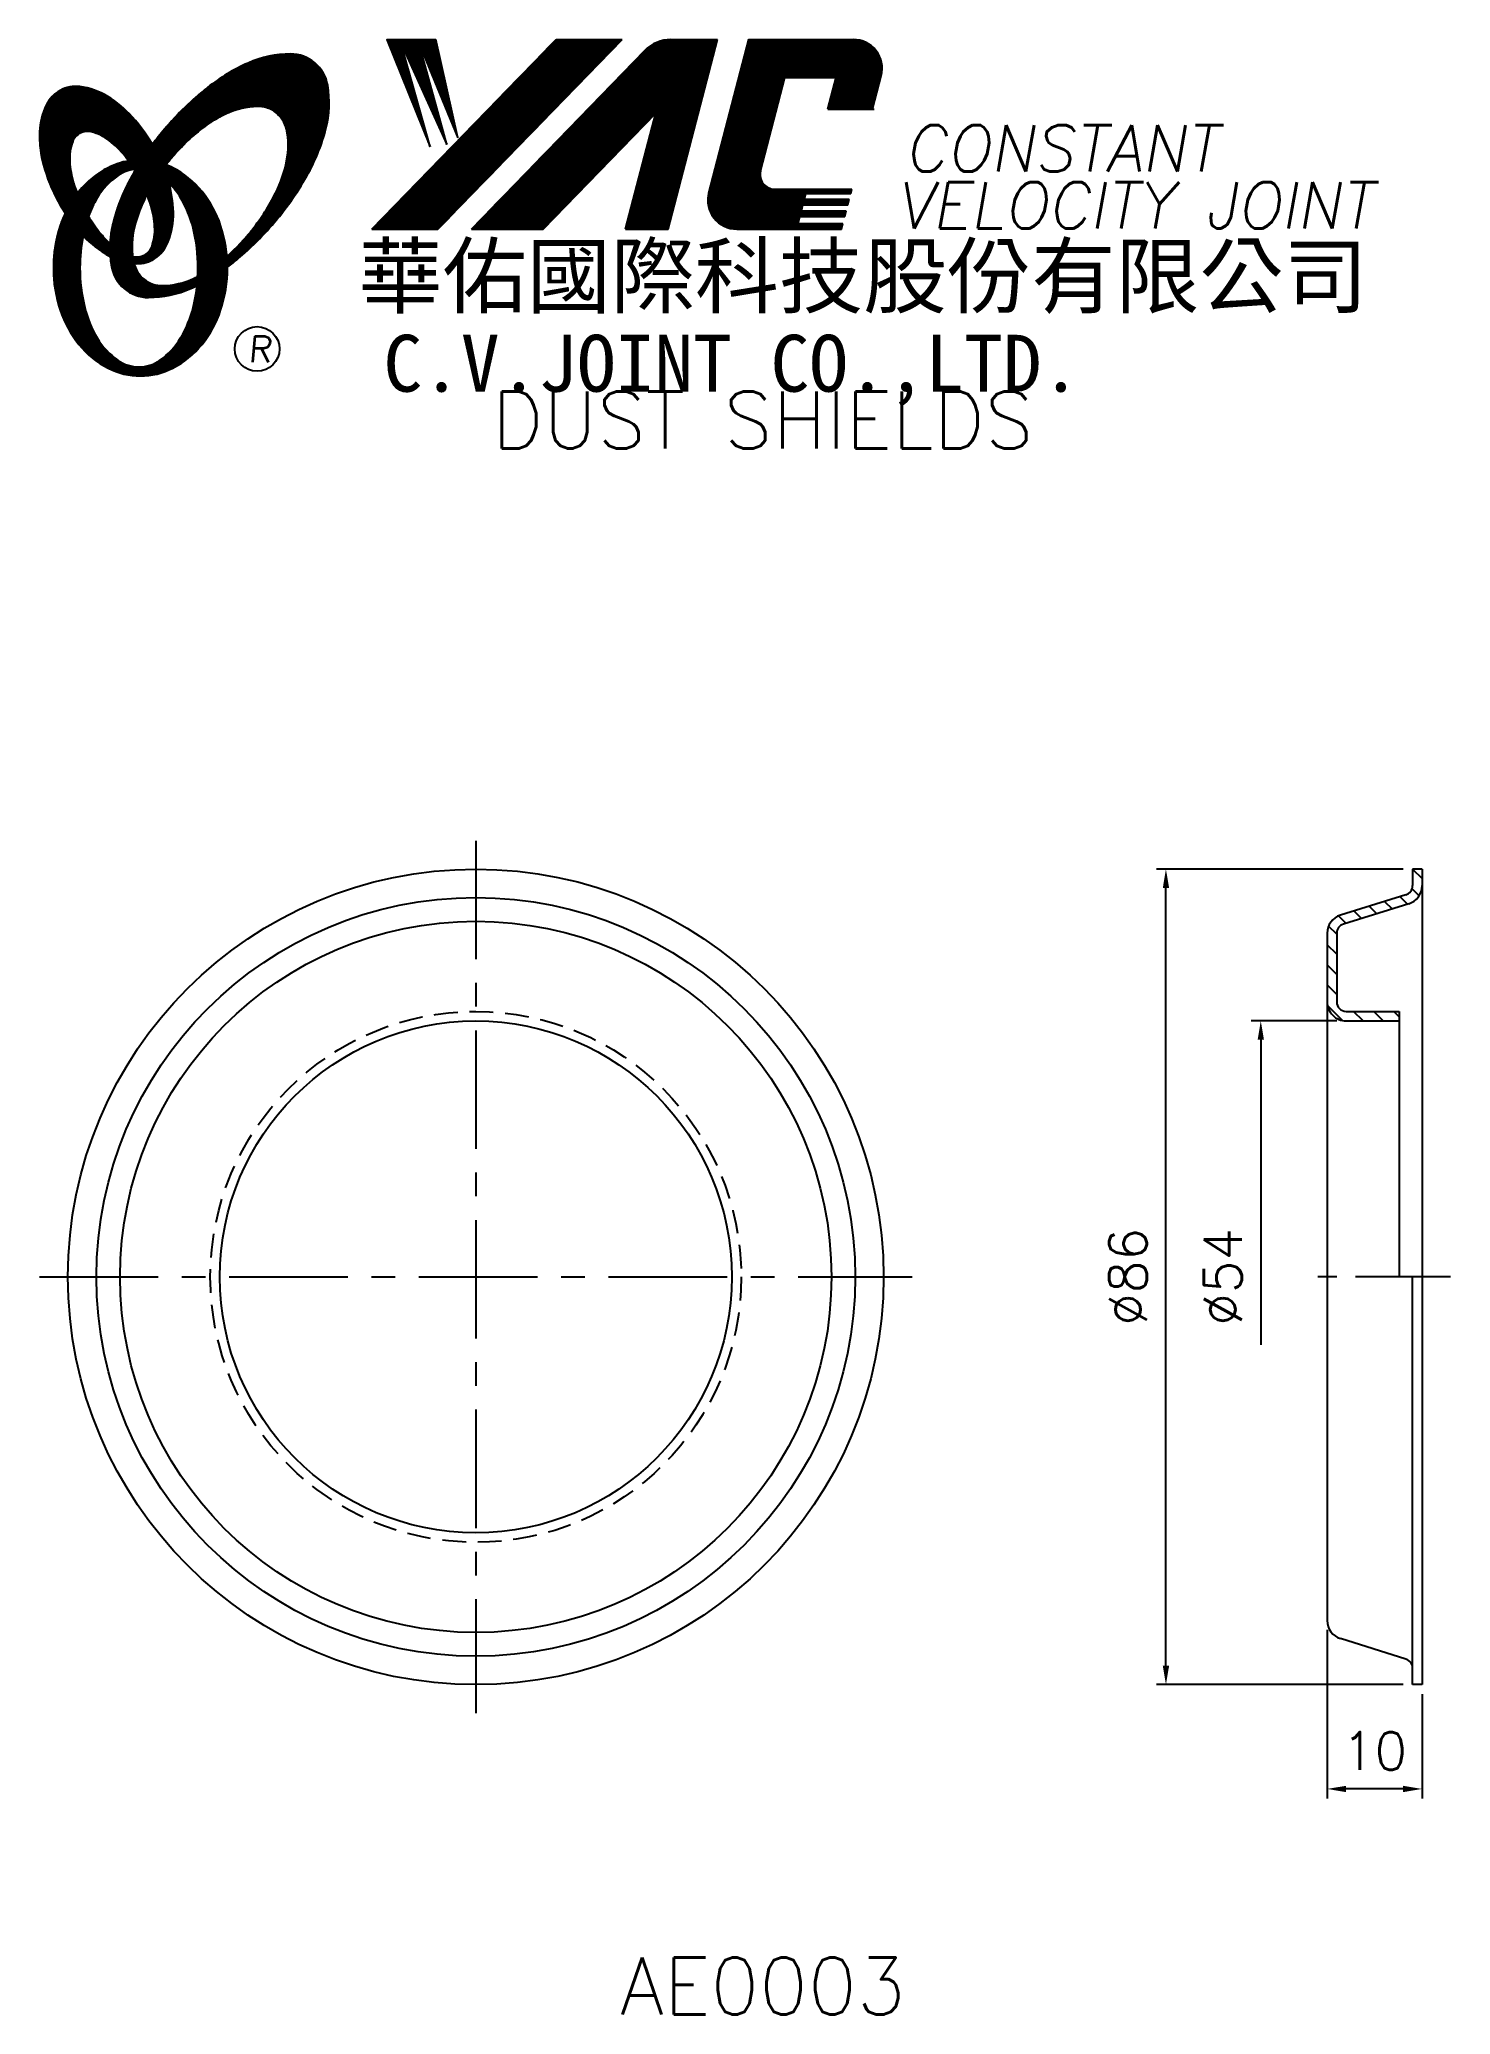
# Model space of a CAD drawing. Extents: x 563 to 712, y 310 to 518.
import ezdxf
from ezdxf.enums import TextEntityAlignment as Align

# ---------------------------------------------------------------- set-up
doc = ezdxf.new("R2010")
doc.units = 0
doc.header["$LTSCALE"] = 10
doc.header["$MEASUREMENT"] = 0
doc.linetypes.add('CENTER', pattern=[2, 1.25, -0.25, 0.25, -0.25])
doc.linetypes.add('HIDDEN', pattern=[0.375, 0.25, -0.125])
doc.layers.get('0').update_dxf_attribs({"linetype": 'CONTINUOUS'})
doc.layers.get('DEFPOINTS').update_dxf_attribs({"linetype": 'CONTINUOUS'})
doc.layers.add('4', color=7, linetype='CONTINUOUS')
doc.styles.add('CHINA', font='KAIU.TTF')
doc.styles.add('ITALICC', font='simplex.shx')
doc.dimstyles.new('STANDARD$0', dxfattribs={"dimtxt": 4, "dimasz": 2, "dimexe": 1, "dimexo": 1, "dimgap": 2, "dimtad": 1, "dimdec": 4, "dimzin": 10, "dimtxsty": 'ITALICC', "dimcen": 2, "dimclrd": 5, "dimclre": 5, "dimclrt": 18, "dimaunit": 1, "dimazin": 3, "dimtp": 0.1, "dimtfac": 0.7, "dimtdec": 4, "dimtmove": 0, "dimatfit": 3, "dimtolj": 1, "dimtzin": 10})
pattern_1 = [(45, (632.640107, 274.465885), (-0.00727476112, 0.00727476112), [])]
pattern_2 = [(45, (464.049562, 310.770295), (-0.00883883476, 0.00883883476), [])]

# ---------------------------------------------------------------- blocks, each defined once
blk = doc.blocks.new('*D4')
at = {"color": 5, "linetype": 'BYBLOCK'}
for p, q in [((699.86, 414.71), (690.85, 414.71)), ((691.85, 412.71), (691.85, 380.56))]:
    blk.add_line(p, q, dxfattribs=at)
blk.add_solid([(691.52, 412.71), (692.19, 412.71), (691.85, 414.71)], dxfattribs=at)
at = {"layer": 'DEFPOINTS', "color": 0, "linetype": 'BYBLOCK'}
for p in [(691.85, 414.71), (700.86, 414.71), (698.85, 360.71)]:
    blk.add_point(p, dxfattribs=at)
at = {"color": 18, "linetype": 'BYBLOCK', "insert": (687.85, 387.71), "char_height": 4, "attachment_point": 5, "rotation": 90, "style": 'ITALICC'}
blk.add_mtext('\\A1;∅54', dxfattribs=at)
blk = doc.blocks.new('*D5')
at = {"color": 5, "linetype": 'BYBLOCK'}
for p, q in [((706.85, 430.71), (680.85, 430.71)), ((681.85, 346.71), (681.85, 428.71)), ((706.85, 344.71), (680.85, 344.71))]:
    blk.add_line(p, q, dxfattribs=at)
for points in [[(681.52, 428.71), (682.19, 428.71), (681.85, 430.71)], [(681.52, 346.71), (682.19, 346.71), (681.85, 344.71)]]:
    blk.add_solid(points, dxfattribs=at)
at = {"layer": 'DEFPOINTS', "color": 0, "linetype": 'BYBLOCK'}
for p in [(681.85, 430.71), (707.85, 430.71), (707.85, 344.71)]:
    blk.add_point(p, dxfattribs=at)
at = {"color": 18, "linetype": 'BYBLOCK', "insert": (677.85, 387.71), "char_height": 4, "attachment_point": 5, "rotation": 90, "style": 'ITALICC'}
blk.add_mtext('\\A1;∅86', dxfattribs=at)
blk = doc.blocks.new('*D6')
at = {"color": 5, "linetype": 'BYBLOCK'}
for p, q in [((698.85, 350.47), (698.85, 332.71)), ((708.85, 343.71), (708.85, 332.71)), ((706.85, 333.71), (700.85, 333.71))]:
    blk.add_line(p, q, dxfattribs=at)
for points in [[(700.85, 334.04), (700.85, 333.37), (698.85, 333.71)], [(706.85, 334.04), (706.85, 333.37), (708.85, 333.71)]]:
    blk.add_solid(points, dxfattribs=at)
at = {"layer": 'DEFPOINTS', "color": 0, "linetype": 'BYBLOCK'}
for p in [(698.85, 351.47), (708.85, 344.71), (698.85, 333.71)]:
    blk.add_point(p, dxfattribs=at)
at = {"color": 18, "linetype": 'BYBLOCK', "insert": (703.85, 337.71), "char_height": 4, "attachment_point": 5, "style": 'ITALICC'}
blk.add_mtext('\\A1;10', dxfattribs=at)

msp = doc.modelspace()

# ---------------------------------------------------------------- hatches: boundary and pattern name
at = {"layer": '4', "linetype": 'CONTINUOUS'}
h = msp.add_hatch(dxfattribs=at)
h.set_pattern_fill('ANSI31', color=5, scale=0.082305, style=0)
h.set_pattern_definition([(45, (464.049562, 310.770295), (-0.00727476112, 0.00727476112), [])])
h.paths.add_polyline_path([(586.08503, 511.1388, -0.172879177), (588.02651, 510.48023, -0.172879177), (589.1138, 508.74218, -0.104527385), (589.14158, 505.41399, -0.065680101), (587.97205, 502.01203, -0.051823203), (585.53163, 498.16964, -0.044272532), (582.85666, 495.34331, -0.020203161), (582.91024, 494.20539, 0.006517006), (583.31479, 494.51747, 0.049863361), (587.86822, 498.93053, 0.049863361), (591.45786, 504.1577, 0.063682799), (593.2789, 508.78504, 0.103597411), (593.4682, 513.36901, 0.177892575), (592.11959, 515.73929, 0.177892575), (589.5572, 516.67262, 0.103597411), (585.0694, 515.71957, 0.063682799), (580.81166, 513.1505, 0.049863361), (576.25823, 508.73744, 0.016070017), (574.98753, 507.13112, -0.007061632), (575.23482, 506.69409, -0.031648676), (576.1874, 504.65752, -0.008069351), (576.61931, 505.22183, -0.051823203), (579.79768, 508.48028, -0.065680101), (582.83961, 510.40064, -0.104527385)])
h.paths.add_polyline_path([(573.00936, 497.97748, -0.065680101), (574.17889, 501.37944, -0.006063428), (574.42283, 501.85445, 0.027613469), (573.696, 503.44252, 0.017011252), (573.16258, 504.3775, 0.007829282), (572.66859, 503.51027, 0.063682799), (570.84755, 498.88293, 0.103597411), (570.65825, 494.29895, 0.177892575), (572.00686, 491.92868, 0.177892575), (574.56925, 490.99535, 0.103597411), (579.05705, 491.94839, 0.008811776), (579.68402, 492.23847, 0.013922709), (579.76134, 493.20828, -0.009086703), (579.31133, 492.99084, -0.104527385), (576.06591, 492.25267, -0.172879177), (574.12443, 492.91124, -0.172879177), (573.03714, 494.64929, -0.104527385)])
h = msp.add_hatch(dxfattribs=at)
h.set_pattern_fill('ANSI31', color=5, scale=0.1, style=0)
h.set_pattern_definition(pattern_2)
h.paths.add_polyline_path([(624.50827, 518.20128), (617.55096, 518.20128), (598.13435, 498.19752), (605.09166, 498.19752)])
h.paths.add_polyline_path([(628.05516, 510.43571), (624.87478, 498.19752), (629.35577, 498.19752), (634.5542, 518.20128), (629.65748, 518.20128, 0.202785967), (626.9234, 517.04486), (608.62927, 498.19752), (616.17619, 498.19752)])
h.paths.add_polyline_path([(641.68226, 514.20286), (647.07598, 514.20286), (646.20697, 510.85884), (650.92379, 510.85884), (651.8405, 514.38641, 0.490800957), (648.8903, 518.20128), (637.85599, 518.20128), (633.64893, 502.01239, 0.490800957), (636.59913, 498.19752), (647.63345, 498.19752), (647.7879, 498.79183), (643.07108, 498.79183), (643.26444, 499.53591), (647.98126, 499.53591), (648.13982, 500.14605), (643.423, 500.14605), (643.58424, 500.76652), (648.30106, 500.76652), (648.45725, 501.36751), (643.74043, 501.36751), (643.89723, 501.97089), (648.61405, 501.97089), (648.73078, 502.42008), (640.59103, 502.42008, -0.490800957), (639.11593, 504.32752)])
h = msp.add_hatch(dxfattribs=at)
h.set_pattern_fill('ANSI31', color=1, scale=0.1, style=0)
h.set_pattern_definition(pattern_2)
h.paths.add_polyline_path([(604.86633, 518.20128), (599.689, 518.20128), (604.25977, 506.89754), (601.19383, 517.85552), (606.02857, 507.1332), (603.08056, 517.85552), (607.20778, 507.84016)])
h = msp.add_hatch(dxfattribs=at)
h.set_pattern_fill('ANSI31', color=3, scale=0.082305, style=0)
h.set_pattern_definition(pattern_1)
h.paths.add_polyline_path([(570.28853, 512.18964, 0.106488277), (567.34665, 513.22821, 0.158297415), (565.25645, 512.83316, 0.158297415), (563.79712, 511.28547, 0.106488277), (563.08631, 508.24771, 0.071723199), (563.50435, 504.93475, 0.058080454), (565.04934, 501.11937, 0.058080454), (567.43038, 497.76157, 0.071723199), (569.99562, 495.62382, 0.020895977), (570.53581, 495.32183, -0.030777155), (570.5199, 496.69805, -0.042059526), (569.42354, 497.86081, -0.04691039), (567.80438, 500.34196, -0.04691039), (566.6761, 503.08145, -0.060581117), (566.274, 505.34351, -0.10187153), (566.58562, 507.43172, -0.185892489), (567.36571, 508.32336, -0.185892489), (568.54235, 508.46148, -0.10187153), (570.44, 507.53594, -0.060581117), (572.07683, 505.92367, -0.04691039), (573.696, 503.44252, -0.04691039), (574.82428, 500.70304, -0.060581117), (575.22638, 498.44097, -0.10187153), (574.91476, 496.35277, -0.185892489), (574.13467, 495.46112, -0.185892489), (572.95803, 495.323, -0.002013383), (572.91723, 495.33363, 0.021593804), (573.03714, 494.64929, 0.006477741), (573.05514, 494.57225, 0.14950097), (575.0277, 494.98029, 0.158297415), (576.48703, 496.52798, 0.106488277), (577.19785, 499.56575, 0.071723199), (576.7798, 502.8787, 0.058080454), (575.23482, 506.69409, 0.058080454), (572.85377, 510.05188, 0.071723199)])
h = msp.add_hatch(dxfattribs=at)
h.set_pattern_fill('ANSI31', color=1, scale=0.082305, style=0)
h.set_pattern_definition(pattern_1)
h.paths.add_polyline_path([(571.38215, 503.86619, -0.120168026), (573.07394, 504.51958, 0.016865385), (572.47418, 505.40232, 0.076648372), (570.31796, 504.6834, 0.104809576), (567.2335, 502.1703, 0.005838257), (567.06656, 501.9581, 0.028089978), (567.80438, 500.34196, 0.014237292), (568.24651, 499.55692, -0.045767751), (569.17169, 501.49376, -0.106890197)])
h.paths.add_polyline_path([(567.35078, 494.11157, -0.048711043), (567.68089, 497.49191, -0.007865741), (567.43038, 497.76157, -0.037695478), (565.79451, 499.88033, 0.03042545), (565.26918, 498.57636, 0.080710289), (564.54375, 494.11157, 0.080710289), (565.26918, 489.64678, 0.089265679), (567.2335, 486.05284, 0.104809576), (570.31796, 483.53974, 0.11926607), (573.72715, 482.7148, 0.11926607), (577.13634, 483.53974, 0.104809576), (580.2208, 486.05284, 0.089265679), (582.18512, 489.64678, 0.080710289), (582.91056, 494.11157, 0.080710289), (582.18512, 498.57636, 0.089265679), (580.2208, 502.1703, 0.104809576), (577.13634, 504.6834, 0.025513357), (576.44311, 504.99615, 0.004818181), (576.1874, 504.65752, -0.023722145), (576.72862, 503.06077, -0.065307489), (577.9638, 501.49376, -0.073950765), (579.27625, 498.29603, -0.060532391), (579.78471, 494.11157, -0.060532391), (579.27625, 489.92711, -0.073950765), (577.9638, 486.72938, -0.106890197), (575.75334, 484.35695, -0.153118262), (573.56775, 483.67157, -0.153118262), (571.38215, 484.35695, -0.106890197), (569.17169, 486.72938, -0.073950765), (567.85924, 489.92711, -0.060532391)])
h = msp.add_hatch(dxfattribs=at)
h.set_pattern_fill('ANSI31', color=5, scale=12, angle=90, style=0)
h.set_pattern_definition([(135, (463.2703, 310.4193), (-1.06066, -1.06066), [])])
h.paths.add_polyline_path([(706.45381, 414.70719), (706.45381, 415.70719), (700.85381, 415.70719, -0.414213562), (699.85381, 416.70719), (699.85381, 423.94815, -0.328038728), (700.55553, 424.90263), (707.45036, 427.05726, 0.328038728), (708.85381, 428.96622), (708.85381, 430.70719), (707.85381, 430.70719), (707.85381, 428.96622, -0.328038728), (707.15208, 428.01174), (700.25726, 425.85711, 0.328038728), (698.85381, 423.94815), (698.85381, 416.70719, 0.413946909), (700.85199, 414.70719)])

# ---------------------------------------------------------------- linework, layer by layer
at = {"layer": '4', "color": 5, "linetype": 'CONTINUOUS'}
for p, q in [((598.13435, 498.19752), (617.55096, 518.20128)), ((605.09166, 498.19752), (624.50827, 518.20128)), ((608.62927, 498.19752), (626.9234, 517.04486)), ((617.55096, 518.20128), (624.50827, 518.20128)), ((629.35577, 498.19752), (634.5542, 518.20128)), ((629.65748, 518.20128), (634.5542, 518.20128)), ((633.64893, 502.01239), (637.85599, 518.20128)), ((637.85599, 518.20128), (648.8903, 518.20128)), ((639.11593, 504.32752), (641.68226, 514.20286)), ((641.68226, 514.20286), (647.07598, 514.20286)), ((646.20697, 510.85884), (647.07598, 514.20286)), ((650.92379, 510.85884), (651.8405, 514.38641)), ((616.17619, 498.19752), (628.05516, 510.43571)), ((624.87478, 498.19752), (628.05516, 510.43571)), ((646.20697, 510.85884), (651.07422, 510.85884)), ((640.59103, 502.42008), (648.73078, 502.42008)), ((643.74043, 501.36751), (643.89723, 501.97089)), ((643.89723, 501.97089), (648.61405, 501.97089)), ((648.61405, 501.97089), (648.73078, 502.42008)), ((643.423, 500.14605), (643.58424, 500.76652)), ((643.423, 500.14605), (648.13982, 500.14605)), ((643.58424, 500.76652), (648.30106, 500.76652)), ((643.74043, 501.36751), (648.45725, 501.36751)), ((647.98126, 499.53591), (648.13982, 500.14605)), ((648.30106, 500.76652), (648.45725, 501.36751)), ((598.13435, 498.19752), (605.09166, 498.19752)), ((608.62927, 498.19752), (616.17619, 498.19752)), ((624.87478, 498.19752), (629.35577, 498.19752)), ((636.59913, 498.19752), (647.63345, 498.19752)), ((643.07108, 498.79183), (643.26444, 499.53591)), ((643.07108, 498.79183), (647.7879, 498.79183)), ((643.26444, 499.53591), (647.98126, 499.53591)), ((647.63345, 498.19752), (647.7879, 498.79183))]:
    msp.add_line(p, q, dxfattribs=at)
at = {"layer": '4', "color": 1, "linetype": 'CONTINUOUS'}
for p, q in [((599.689, 518.20128), (604.25977, 506.89754)), ((599.689, 518.20128), (604.86633, 518.20128)), ((601.19383, 517.85552), (606.02857, 507.1332)), ((604.25977, 506.89754), (601.19383, 517.85552)), ((603.08056, 517.85552), (607.20778, 507.84016)), ((606.02857, 507.1332), (603.08056, 517.85552)), ((607.20778, 507.84016), (604.86633, 518.20128))]:
    msp.add_line(p, q, dxfattribs=at)
at = {"layer": '4', "color": 5, "linetype": 'CENTER'}
for p, q in [((609.08448, 433.70719), (609.08448, 341.70719)), ((563.08448, 387.70719), (655.08448, 387.70719))]:
    msp.add_line(p, q, dxfattribs=at)
at = {"layer": '4', "color": 7, "linetype": 'CONTINUOUS'}
for p, q in [((707.85381, 430.70719), (707.85381, 428.96622)), ((708.85381, 430.70719), (707.85381, 430.70719)), ((708.85381, 430.70719), (708.85381, 344.70719)), ((707.15208, 428.01174), (700.25726, 425.85711)), ((707.45036, 427.05726), (700.55553, 424.90263)), ((698.85381, 423.94815), (698.85381, 351.46622)), ((699.85381, 423.94815), (699.85381, 416.70719)), ((700.85381, 415.70719), (706.45381, 415.70719)), ((700.85563, 414.70719), (706.45381, 414.70719)), ((706.45381, 415.70719), (706.45381, 387.80623)), ((707.85381, 344.70719), (707.85381, 387.70719)), ((707.15208, 347.40263), (700.25726, 349.55726)), ((708.85381, 344.70719), (707.85381, 344.70719))]:
    msp.add_line(p, q, dxfattribs=at)
at = {"layer": '4', "color": 5, "linetype": 'CENTER', "ltscale": 0.8}
msp.add_line((711.85381, 387.70719), (695.85381, 387.70719), dxfattribs=at)
at = {"layer": '4', "color": 5, "linetype": 'CONTINUOUS'}
for points in [[(582.91024, 494.20539, 0.006517006), (583.31479, 494.51747, 0.049863361), (587.86822, 498.93053, 0.049863361), (591.45786, 504.1577, 0.063682799), (593.2789, 508.78504, 0.103597411), (593.4682, 513.36901, 0.177892575), (592.11959, 515.73929, 0.177892575), (589.5572, 516.67262, 0.103597411), (585.0694, 515.71957, 0.063682799), (580.81166, 513.1505, 0.049863361), (576.25823, 508.73744, 0.016070017), (574.98753, 507.13112)], [(582.85666, 495.34331, 0.044272532), (585.53163, 498.16964, 0.051823203), (587.97205, 502.01203, 0.065680101), (589.14158, 505.41399, 0.104527385), (589.1138, 508.74218, 0.172879177), (588.02651, 510.48023, 0.172879177), (586.08503, 511.1388, 0.104527385), (582.83961, 510.40064, 0.065680101), (579.79768, 508.48028, 0.051823203), (576.61931, 505.22183, 0.008069351), (576.1874, 504.65752)], [(573.16258, 504.3775, 0.007829282), (572.66859, 503.51027, 0.063682799), (570.84755, 498.88293, 0.103597411), (570.65825, 494.29895, 0.177892575), (572.00686, 491.92868, 0.177892575), (574.56925, 490.99535, 0.103597411), (579.05705, 491.94839, 0.008811776), (579.68402, 492.23847, 0.008811776)], [(574.42283, 501.85445, 0.006063428), (574.17889, 501.37944, 0.065680101), (573.00936, 497.97748, 0.104527385), (573.03714, 494.64929, 0.172879177), (574.12443, 492.91124, 0.172879177), (576.06591, 492.25267, 0.104527385), (579.31133, 492.99084, 0.009086703), (579.76134, 493.20828, 0.009086703)]]:
    msp.add_lwpolyline(points, format="xyb", dxfattribs=at)
at = {"layer": '4', "color": 3, "linetype": 'CONTINUOUS'}
for points in [[(573.05514, 494.57225, 0.14950097), (575.0277, 494.98029, 0.158297415), (576.48703, 496.52798, 0.106488277), (577.19785, 499.56575, 0.071723199), (576.7798, 502.8787, 0.058080454), (575.23482, 506.69409, 0.058080454), (572.85377, 510.05188, 0.071723199), (570.28853, 512.18964, 0.106488277), (567.34665, 513.22821, 0.158297415), (565.25645, 512.83316, 0.158297415), (563.79712, 511.28547, 0.106488277), (563.08631, 508.24771, 0.071723199), (563.50435, 504.93475, 0.058080454), (565.04934, 501.11937, 0.058080454), (567.43038, 497.76157, 0.071723199), (569.99562, 495.62382, 0.020895977), (570.53581, 495.32183, 0.020895977)], [(572.91723, 495.33363, 0.002013383), (572.95803, 495.323, 0.185892489), (574.13467, 495.46112, 0.185892489), (574.91476, 496.35277, 0.10187153), (575.22638, 498.44097, 0.060581117), (574.82428, 500.70304, 0.04691039), (573.696, 503.44252, 0.04691039), (572.07683, 505.92367, 0.060581117), (570.44, 507.53594, 0.10187153), (568.54235, 508.46148, 0.185892489), (567.36571, 508.32336, 0.185892489), (566.58562, 507.43172, 0.10187153), (566.274, 505.34351, 0.060581117), (566.6761, 503.08145, 0.04691039), (567.80438, 500.34196, 0.04691039), (569.42354, 497.86081, 0.042059526), (570.5199, 496.69805, 0.042059526)]]:
    msp.add_lwpolyline(points, format="xyb", dxfattribs=at)
at = {"layer": '4', "color": 1, "linetype": 'CONTINUOUS'}
for points in [[(565.79451, 499.88033, 0.03042545), (565.26918, 498.57636, 0.080710289), (564.54375, 494.11157, 0.080710289), (565.26918, 489.64678, 0.089265679), (567.2335, 486.05284, 0.104809576), (570.31796, 483.53974, 0.11926607), (573.72715, 482.7148, 0.11926607), (577.13634, 483.53974, 0.104809576), (580.2208, 486.05284, 0.089265679), (582.18512, 489.64678, 0.080710289), (582.91056, 494.11157, 0.080710289), (582.18512, 498.57636, 0.089265679), (580.2208, 502.1703, 0.104809576), (577.13634, 504.6834, 0.025513357), (576.44311, 504.99615, 0.025513357)], [(572.47418, 505.40232, 0.076648372), (570.31796, 504.6834, 0.104809576), (567.2335, 502.1703, 0.005838257), (567.06656, 501.9581, 0.005838257)], [(573.07394, 504.51958, 0.120168026), (571.38215, 503.86619, 0.106890197), (569.17169, 501.49376, 0.045767751), (568.24651, 499.55692, 0.045767751)], [(567.68089, 497.49191, 0.048711043), (567.35078, 494.11157, 0.060532391), (567.85924, 489.92711, 0.073950765), (569.17169, 486.72938, 0.106890197), (571.38215, 484.35695, 0.153118262), (573.56775, 483.67157, 0.153118262), (575.75334, 484.35695, 0.106890197), (577.9638, 486.72938, 0.073950765), (579.27625, 489.92711, 0.060532391), (579.78471, 494.11157, 0.060532391), (579.27625, 498.29603, 0.073950765), (577.9638, 501.49376, 0.065307489), (576.72862, 503.06077)]]:
    msp.add_lwpolyline(points, format="xyb", dxfattribs=at)
at = {"layer": '4', "color": 5, "linetype": 'CONTINUOUS'}
msp.add_circle((586.03139, 485.56585), 2.35282, dxfattribs=at)
at = {"layer": '4', "color": 7, "linetype": 'CONTINUOUS'}
for radius in [43, 40, 37.5, 26.99]:
    msp.add_circle((609.08448, 387.70719), radius, dxfattribs=at)
at = {"layer": '4', "color": 5, "linetype": 'HIDDEN'}
msp.add_circle((609.08448, 387.70719), 27.99, dxfattribs=at)
at = {"layer": '4', "color": 5, "linetype": 'CONTINUOUS'}
for centre, radius, start, end in [((629.65748, 514.39104), 3.81024, 90, 135.8533387), ((648.8903, 515.15309), 3.04819, 345.4326059, 90), ((640.59103, 503.94418), 1.5241, 165.4326059, 270), ((636.59913, 501.24571), 3.04819, 165.4326059, 270)]:
    msp.add_arc(centre, radius, start, end, dxfattribs=at)
at = {"layer": '4', "color": 7, "linetype": 'CONTINUOUS'}
for centre, radius, start, end in [((706.85381, 428.96622), 1, 287.3540246, 0), ((706.85381, 428.96622), 2, 287.3540246, 0), ((700.85381, 423.94815), 2, 107.3540246, 180), ((700.85381, 423.94815), 1, 107.3540246, 180), ((700.85381, 416.70719), 2, 180, 270.0521676), ((700.85381, 416.70719), 1, 180, 270), ((700.85381, 351.46622), 2, 180, 252.6459754), ((706.85381, 346.44815), 1, 0, 72.6459754)]:
    msp.add_arc(centre, radius, start, end, dxfattribs=at)

# ---------------------------------------------------------------- texts
at = {"layer": '4', "color": 5, "linetype": 'CONTINUOUS', "style": 'ITALICC'}
for s, height, oblique, p in [('CONSTANT', 4.9, 10, (654.28317, 504.26799)), ('VELOCITY JOINT', 4.9, 10, (653.40494, 498.2726)), ('R', 2.75625, 5, (585.0727, 484.15625))]:
    msp.add_text(s, height=height, dxfattribs=dict(at, oblique=oblique)).set_placement(p)
at = {"layer": '4', "color": 7, "linetype": 'CONTINUOUS', "style": 'CHINA'}
for s, height, p in [('華佑國際科技股份有限公司', 6.5, (596.721, 490.00767)), ('C.V.JOINT CO.,LTD.', 6, (599.34963, 481.06145))]:
    msp.add_text(s, height=height, dxfattribs=at).set_placement(p)
at = {"layer": '4', "color": 18, "linetype": 'CONTINUOUS', "style": 'ITALICC'}
for s, p in [('DUST SHIELDS', (639.35236, 475.06863)), ('AE0003', (639.35236, 309.92124))]:
    msp.add_text(s, height=6, dxfattribs=at).set_placement(p, align=Align.CENTER)

# ---------------------------------------------------------------- dimensions: what is measured, and where the dimension line sits
at = {"layer": '4', "color": 7, "linetype": 'CONTINUOUS'}
dim = msp.add_linear_dim(base=(681.85378, 430.70719), p1=(707.85381, 344.70719), p2=(707.85381, 430.70719), angle=90, text='%%C86', dimstyle='STANDARD$0', dxfattribs=at)
dim.commit()
dim.dimension.update_dxf_attribs({"geometry": '*D5', "text_midpoint": (677.85378, 387.70719)})
dim = msp.add_linear_dim(base=(691.85382, 414.70719), p1=(698.85381, 360.70719), p2=(700.85563, 414.70719), angle=90, text='%%C54', dimstyle='STANDARD$0', override={"dimcen": -2, "dimse1": 1, "dimsd1": 1}, dxfattribs=at)
dim.commit()
dim.dimension.update_dxf_attribs({"geometry": '*D4', "text_midpoint": (687.85382, 387.70719)})
dim = msp.add_linear_dim(base=(698.85381, 333.70718), p1=(708.85381, 344.70719), p2=(698.85381, 351.46622), text='10', dimstyle='STANDARD$0', dxfattribs=at)
dim.commit()
dim.dimension.update_dxf_attribs({"geometry": '*D6', "text_midpoint": (703.85381, 337.70718)})

doc.saveas('drawing.dxf')
